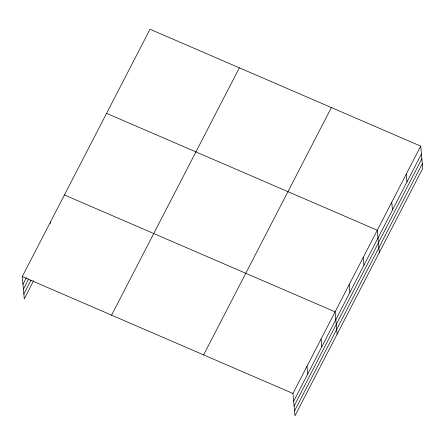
<?xml version="1.0" encoding="UTF-8"?>
<svg xmlns="http://www.w3.org/2000/svg" width="445" height="445" viewBox="0 0 445 445"><rect width="100%" height="100%" fill="white"/><g stroke="black" fill="none" stroke-linecap="round" stroke-linejoin="round"><path stroke-width="0.67" d="M33.648 280.723L24.28 298.862L22.25 276.579L150.021 29.248L420.72 146.138L422.75 168.421L294.979 415.752L292.949 393.475L420.72 146.138M22.956 284.355L26.394 277.702M23.396 289.144L28.703 278.865M23.841 294.073L31.028 280.166M111.584 315.155L239.354 67.824M203.621 354.899L331.392 107.562M293.661 401.245L421.432 153.914M294.095 406.035L421.866 158.698M294.546 410.969L422.316 163.632M106.578 113.341L377.282 230.232L379.307 252.515M64.414 194.96L335.113 311.85L337.143 334.134M22.25 276.579L292.949 393.475M406.241 174.167L406.947 181.944M391.761 202.202L392.468 209.973M363.226 257.438L363.932 265.214M349.169 284.644L349.876 292.421M321.062 339.057L321.768 346.833M307.005 366.268L307.712 374.039M50.357 222.166L50.48 223.462"/></g></svg>
